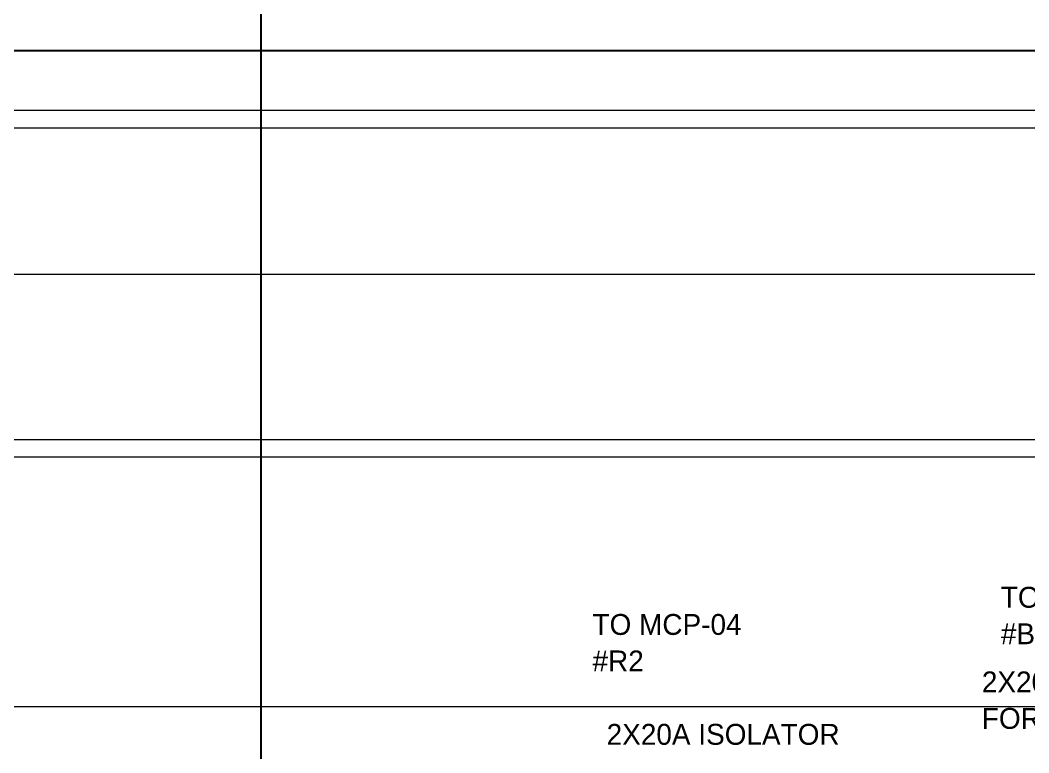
# Model space of a CAD drawing. Header units: metres. Extents: x 75097 to 220695, y -1557923 to -1361206.
# Drawn here: x 142288 to 150980, y -1454089 to -1447773 of the extents above; entities that cross this region are included whole.
import ezdxf

# ---------------------------------------------------------------- set-up
doc = ezdxf.new("R2010")
doc.units = ezdxf.units.M
doc.layers.get('0').update_dxf_attribs({"lineweight": 0})
doc.layers.add('A-100 - Copy$0$axes', color=8, linetype='Continuous')
doc.layers.add('A-100 - Copy$0$Proj', color=8, linetype='Continuous', lineweight=0)
doc.layers.add('E-POWR-IDEN _1-100_', color=7, linetype='Continuous', lineweight=9, true_color=0x4e7e3e)
doc.styles.add('Optima_5', font='', dxfattribs={"height": 3.001645})
doc.styles.get('Optima_5').set_extended_font_data('Optima')

# ---------------------------------------------------------------- blocks, each defined once
blk = doc.blocks.new('A-100 - Copy')
at = {"layer": 'A-100 - Copy$0$axes'}
for p, q in [((144363.7, -1477297.4, 0), (144363.7, -1387547.7, 0)), ((181015.3, -1448037.7, 2.4), (83877.8, -1448037.7, 2.4))]:
    blk.add_line(p, q, dxfattribs=at)
at = {"layer": 'A-100 - Copy$0$Proj'}
for p, q in [((159123.3, -1448552.7, 0), (138003.3, -1448552.7, 0)), ((159123.3, -1448552.7, 0), (138016.2, -1448552.7, 0)), ((159123.3, -1448702.7, 0), (137853.3, -1448702.7, 0)), ((159123.3, -1448702.7, 0), (137866.2, -1448702.7, 0)), ((151690.2, -1449965.3, 0), (140316.7, -1449965.3, 0)), ((140691, -1451387.7, 0), (158838.3, -1451387.7, 0)), ((140704, -1451387.7, 0), (159123.3, -1451387.7, 0)), ((140835, -1451537.7, 0), (158838.3, -1451537.7, 0)), ((140847.9, -1451537.7, 0), (159123.3, -1451537.7, 0))]:
    blk.add_line(p, q, dxfattribs=at)
at = {"layer": 'A-100 - Copy$0$Proj', "elevation": 0}
blk.add_lwpolyline([(157571.2, -1442382.7), (157571.2, -1453692.7), (116594.6, -1453692.7), (116594.6, -1442382.7)], close=True, dxfattribs=at)

msp = doc.modelspace()

# ---------------------------------------------------------------- texts
at = {"layer": 'E-POWR-IDEN _1-100_', "width": 2475.925, "attachment_point": 1, "rotation": 360, "line_spacing_factor": 1.047943, "style": 'Optima_5'}
for s, insert, char_height in [('TO MCP-04 \\P#B1', (150739.3, -1452658, 0), 180.1), ('TO MCP-04 \\P#R2', (147220.3, -1452892.3), 180.1), ('2X20A ISOLATOR\\PFOR OU', (150575.6, -1453387.7, 0), 180.099), ('2X20A ISOLATOR\\PFOR OU', (147342.1, -1453839.7, -5), 180.099)]:
    msp.add_mtext(s, dxfattribs=dict(at, insert=insert, char_height=char_height))

# ---------------------------------------------------------------- next in the draw order: block references
msp.add_blockref('A-100 - Copy', (0, 0))

doc.saveas('drawing.dxf')
